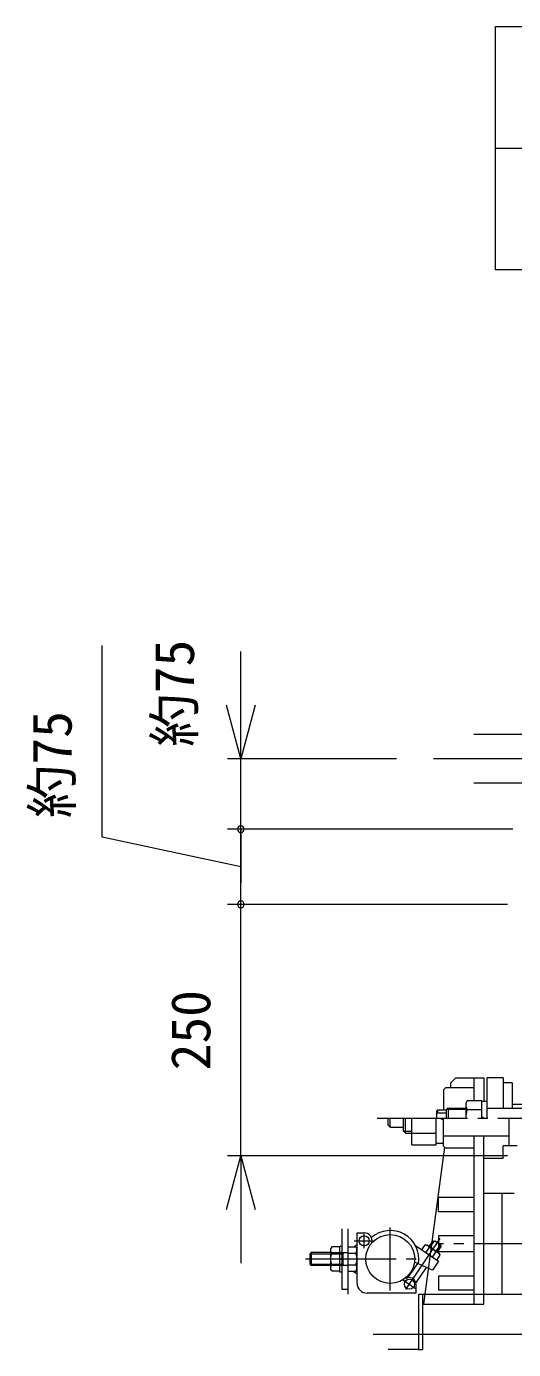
# Model space of a CAD drawing. Units: millimetres, scale not verified. Extents: x -7678 to 7678, y -9969 to 9969.
# Drawn here: x -6968 to -5516, y 6024 to 9969 of the extents above; entities that cross this region are included whole.
import ezdxf
from ezdxf.enums import TextEntityAlignment as Align

# ---------------------------------------------------------------- set-up
doc = ezdxf.new("R2010")
doc.units = ezdxf.units.MM
doc.header["$LTSCALE"] = 30
for name, pattern in [('CHAIN2', [12, 9, -1, 1, -1]), ('DASHED2', [3, 2, -1]), ('DOUBLE_CHAIN2', [12.8, 9, -1, 0.6, -0.6, 0.6, -1])]:
    doc.linetypes.add(name, pattern=pattern)
for name, color, linetype, lineweight in [('0-1_12 常用一点鎖線', 3, 'CHAIN2', 18), ('0-2_11 常用破線', 3, 'DASHED2', 18), ('0-4_10 常用実線', 3, 'Continuous', 18), ('0-5_32 補完一点鎖線', 6, 'CHAIN2', 18), ('0-6_30 補完実線', 6, 'Continuous', 18), ('0-8_13 常用二点鎖線', 3, 'DOUBLE_CHAIN2', 18), ('0-D_05 寸法', 7, 'Continuous', 18)]:
    doc.layers.add(name, color=color, linetype=linetype, lineweight=lineweight)
doc.styles.add('ＭＳ ゴシック', font='')
doc.styles.get('ＭＳ ゴシック').set_extended_font_data('MS Gothic')

msp = doc.modelspace()

# ---------------------------------------------------------------- linework, layer by layer
at = {"layer": '0-1_12 常用一点鎖線'}
for p, q in [((-5923.18, 6714.13), (-5358.52, 6714.13)), ((-5961.71, 6326.59), (-5961.71, 6369.14)), ((-5883.71, 6200.38), (-5883.71, 6387.88)), ((-5837.27, 6203.55), (-5734.78, 6354.79)), ((-5991.29, 6348.13), (-5932.55, 6348.13)), ((-5364.71, 6339.13), (-5739.71, 6339.13)), ((-6136.33, 6294.13), (-5784.46, 6294.13)), ((-5847.22, 6233.02), (-5808.13, 6206.54))]:
    msp.add_line(p, q, dxfattribs=at)
at = {"layer": '0-2_11 常用破線'}
for p, q in [((-6062.21, 6313.18), (-6009.71, 6313.18)), ((-6009.71, 6275.08), (-6062.21, 6275.08)), ((-6009.71, 6275.08), (-6062.21, 6275.08)), ((-6061.19, 6309.13), (-6024.71, 6309.13)), ((-6061.19, 6309.13), (-6024.71, 6309.13)), ((-6061.19, 6279.13), (-6024.71, 6279.13)), ((-6021.14, 6275.08), (-6024.71, 6279.13)), ((-6021.14, 6275.08), (-6024.71, 6279.13))]:
    msp.add_line(p, q, dxfattribs=at)
msp.add_lwpolyline([(-6021.14, 6313.18), (-6024.71, 6309.13), (-6024.71, 6279.13)], dxfattribs=at)
msp.add_lwpolyline([(-6021.14, 6313.18), (-6024.71, 6309.13), (-6024.71, 6279.13)], dxfattribs=at)
at = {"layer": '0-4_10 常用実線'}
for p, q in [((-5634.71, 6834.13), (-5634.71, 6766.03)), ((-5604.71, 6834.13), (-5604.71, 6766.03)), ((-5595.71, 6834.13), (-5595.71, 6740.07)), ((-5547.71, 6834.13), (-5595.71, 6834.13)), ((-5547.71, 6834.13), (-5547.71, 6744.13)), ((-5520.71, 6819.13), (-5547.71, 6819.13)), ((-5520.71, 6819.13), (-5520.71, 6744.13)), ((-5611.01, 6764.83), (-5595.71, 6764.83)), ((-5472.71, 6754.93), (-5520.71, 6754.93)), ((-5889.71, 6693.13), (-5889.71, 6714.13)), ((-5883.71, 6687.13), (-5883.71, 6714.13)), ((-5844.71, 6675.13), (-5844.71, 6714.13)), ((-5838.71, 6669.13), (-5838.71, 6714.13)), ((-5819.21, 6634.63), (-5819.21, 6714.13)), ((-5747.21, 6634.63), (-5747.21, 6714.13)), ((-5742.71, 6738.13), (-5742.71, 6729.85)), ((-5736.25, 6714.25), (-5724.71, 6709.24)), ((-5711.21, 6744.13), (-5715.71, 6739.63)), ((-5715.71, 6714.13), (-5715.71, 6739.63)), ((-5659.01, 6740.07), (-5715.27, 6740.07)), ((-5711.21, 6744.13), (-5711.21, 6714.13)), ((-5711.21, 6744.13), (-5659.01, 6744.13)), ((-5654.16, 6740.08), (-5611.01, 6740.07)), ((-5611.01, 6717.57), (-5603.07, 6714.13)), ((-5595.71, 6740.07), (-5591.65, 6744.13)), ((-5595.71, 6744.13), (-5385.71, 6744.13)), ((-5595.71, 6740.07), (-5595.71, 6714.13)), ((-5529.71, 6631.63), (-5529.71, 6714.13)), ((-5889.71, 6693.13), (-5883.71, 6687.13)), ((-5883.71, 6687.13), (-5844.71, 6687.13)), ((-5844.71, 6675.13), (-5838.71, 6669.13)), ((-5844.71, 6675.13), (-5819.21, 6675.13)), ((-5838.71, 6669.13), (-5747.21, 6669.13)), ((-5819.21, 6634.63), (-5747.21, 6634.63)), ((-5747.21, 6639.13), (-5724.71, 6639.13)), ((-5724.71, 6661.63), (-5529.71, 6661.63)), ((-5634.71, 6661.63), (-5634.71, 6159.13)), ((-5604.71, 6159.13), (-5604.71, 6661.63)), ((-5547.71, 6594.13), (-5547.71, 6631.63)), ((-5529.71, 6631.63), (-5547.71, 6631.63)), ((-5505.71, 6631.63), (-5529.71, 6631.63)), ((-5722.24, 6627.66), (-5784.71, 6159.13)), ((-5547.71, 6594.13), (-5604.71, 6594.13)), ((-5634.71, 6477.13), (-5739.71, 6477.13)), ((-5514.71, 6489.13), (-5604.71, 6489.13)), ((-5550.71, 6189.13), (-5550.71, 6489.13)), ((-6027.71, 6384.13), (-6027.71, 6204.13)), ((-6009.71, 6189.13), (-6009.71, 6384.13)), ((-5634.71, 6363.13), (-5739.71, 6363.13)), ((-5739.71, 6363.13), (-5739.71, 6315.13)), ((-6062.21, 6313.18), (-6119.21, 6313.18)), ((-6119.21, 6313.18), (-6119.21, 6275.08)), ((-6119.21, 6313.18), (-6119.21, 6275.08)), ((-6035.21, 6330.13), (-6058.24, 6330.13)), ((-6035.21, 6332.09), (-6027.71, 6332.09)), ((-6035.21, 6332.09), (-6035.21, 6256.16)), ((-5991.78, 6330.13), (-5982.71, 6337.89)), ((-5777.47, 6312.81), (-5767.36, 6327.71)), ((-5764.62, 6329.47), (-5751.68, 6348.57)), ((-5757.95, 6299.58), (-5747.85, 6314.49)), ((-5747.24, 6317.69), (-5734.29, 6336.79)), ((-5634.71, 6315.13), (-5739.71, 6315.13)), ((-6123.71, 6308.68), (-6123.71, 6279.58)), ((-6123.26, 6309.13), (-6062.28, 6309.13)), ((-6123.26, 6309.13), (-6062.28, 6309.13)), ((-6123.26, 6279.13), (-6062.28, 6279.13)), ((-6123.26, 6279.13), (-6062.28, 6279.13)), ((-6062.21, 6275.08), (-6119.21, 6275.08)), ((-6035.21, 6311.29), (-6058.24, 6311.29)), ((-6035.21, 6311.29), (-6058.24, 6311.29)), ((-6035.21, 6276.97), (-6058.24, 6276.97)), ((-6035.21, 6276.97), (-6058.24, 6276.97)), ((-6035.21, 6291.91), (-6027.71, 6297.69)), ((-6009.71, 6311.29), (-5986.68, 6311.29)), ((-6009.71, 6276.97), (-5986.68, 6276.97)), ((-5830.97, 6238.25), (-5802.03, 6280.95)), ((-6035.21, 6256.16), (-6027.71, 6256.16)), ((-5994.26, 6258.13), (-5982.71, 6250.33)), ((-5982.71, 6222.13), (-5982.71, 6265)), ((-5807.38, 6222.26), (-5775.66, 6269.07)), ((-6027.71, 6204.13), (-6009.71, 6204.13)), ((-5634.71, 6201.13), (-5739.71, 6201.13)), ((-5799.71, 6189.13), (-3309.71, 6189.13)), ((-5784.71, 6159.13), (-5604.71, 6159.13)), ((-3323.21, 6069.13), (-5786.21, 6069.13))]:
    msp.add_line(p, q, dxfattribs=at)
for points in [[(-5703.71, 6804.13), (-5703.71, 6819.13), (-5688.71, 6834.13), (-5604.71, 6834.13)], [(-5634.71, 6804.13), (-5718.71, 6804.13), (-5724.71, 6798.13), (-5724.71, 6738.13)], [(-5611.01, 6714.13), (-5611.01, 6766.03), (-5654.16, 6766.03), (-5659.01, 6757.63), (-5659.01, 6714.13)], [(-5715.71, 6738.13), (-5742.71, 6738.13), (-5745.71, 6735.13), (-5745.71, 6714.13)], [(-5745.71, 6726.34), (-5742.71, 6729.85), (-5715.71, 6729.85)], [(-5634.71, 6624.13), (-5718.71, 6624.13), (-5724.71, 6630.13), (-5724.71, 6714.13)], [(-5634.71, 6435.13), (-5739.71, 6435.13), (-5739.71, 6477.13)], [(-5982.71, 6323.25), (-5982.71, 6372.13), (-5961.71, 6372.13)], [(-6119.21, 6313.18), (-6123.71, 6308.68), (-6123.71, 6279.58), (-6119.21, 6275.08)], [(-6035.21, 6330.13), (-6058.24, 6330.13), (-6062.21, 6323.25), (-6062.21, 6265)], [(-6009.71, 6330.13), (-5986.68, 6330.13), (-5982.71, 6323.25)], [(-6009.71, 6258.13), (-5986.68, 6258.13), (-5982.71, 6265), (-5982.71, 6323.25)], [(-5808.61, 6333.91), (-5740.3, 6287.62), (-5758.14, 6261.3), (-5811.4, 6284.91)], [(-5790.06, 6321.34), (-5779.96, 6336.25), (-5774.65, 6336.26), (-5737.21, 6310.89)], [(-5767.72, 6331.57), (-5756.88, 6347.57), (-5750.63, 6348.77), (-5734.49, 6337.83), (-5733.29, 6331.58), (-5744.13, 6315.58)], [(-5745.36, 6291.05), (-5735.26, 6305.95), (-5737.21, 6310.89)], [(-6035.21, 6258.13), (-6058.24, 6258.13), (-6062.21, 6265)], [(-5634.71, 6243.13), (-5739.71, 6243.13), (-5739.71, 6201.13)], [(-5807.13, 6219.13), (-5807.13, 6192.13), (-5952.71, 6192.13)], [(-5799.71, 6189.13), (-5799.71, 6024.13), (-5889.71, 6024.13)], [(-5799.71, 6024.13), (-5786.21, 6024.13), (-5786.21, 6189.13)]]:
    msp.add_lwpolyline(points, dxfattribs=at)
for centre, radius in [((-5961.71, 6348.13), 15), ((-5883.71, 6294.13), 72.9), ((-5826.71, 6219.13), 15)]:
    msp.add_circle(centre, radius, dxfattribs=at)
for centre, radius, start, end in [((-5638.68, 6752.79), 20.03, 151.1291, 219.389), ((-5587.16, 6714.13), 71.85, 158.82845, 180), ((-5961.71, 6348.13), 24, 345.93792, 90), ((-5883.69, 6293.93), 85.06, 350.42408, 131.25368), ((-6048.74, 6320.41), 13.17, 143.50367, 223.83759), ((-5996.18, 6320.41), 13.17, 316.16241, 36.49633), ((-5778.25, 6325.06), 11.2, 13.68442, 92.76762), ((-5769.79, 6303.13), 24.7, 27.37516, 84.37472), ((-5746.28, 6303.4), 11.2, 18.98226, 98.06546), ((-6023.13, 6294.13), 39.08, 153.95157, 206.04843), ((-6048.74, 6267.84), 13.17, 136.16241, 216.49633), ((-6021.8, 6294.13), 39.08, 333.95157, 26.04843), ((-5996.18, 6267.84), 13.17, 323.50367, 43.83759), ((-5826.71, 6219.13), 19.59, 0, 126.80914), ((-5952.71, 6222.13), 30, 180, 270)]:
    msp.add_arc(centre, radius, start, end, dxfattribs=at)
at = {"layer": '0-5_32 補完一点鎖線'}
msp.add_line((-3324.71, 7785.43), (-5784.71, 7785.43), dxfattribs=at)
at = {"layer": '0-6_30 補完実線'}
for p, q in [((-3474.71, 7858.33), (-5634.71, 7858.33)), ((-3474.71, 7712.53), (-5634.71, 7712.53))]:
    msp.add_line(p, q, dxfattribs=at)
at = {"layer": '0-8_13 常用二点鎖線'}
msp.add_line((-5786.21, 6069.13), (-5934.71, 6069.13), dxfattribs=at)
at = {"layer": '0-D_05 寸法'}
for p, q in [((-5570.29, 9606.52), (2997.22, 9606.52)), ((-6328.88, 7945.43), (-6328.88, 8105.43)), ((-6328.88, 7785.43), (-6328.88, 7945.43)), ((-5864.71, 7785.43), (-6368.88, 7785.43)), ((-6328.88, 7575.43), (-6328.88, 7785.43)), ((-5518.12, 7575.43), (-6368.88, 7575.43)), ((-5518.12, 7575.43), (-6368.88, 7575.43)), ((-6328.88, 7575.43), (-6328.88, 7415.43)), ((-6328.88, 7351.63), (-6328.88, 7575.43)), ((-5534.71, 7351.63), (-6368.88, 7351.63)), ((-5534.71, 7351.63), (-6368.88, 7351.63)), ((-6328.88, 6761.63), (-6328.88, 7351.63)), ((-6328.88, 6601.63), (-6328.88, 6761.63)), ((-5534.71, 6601.63), (-6368.88, 6601.63)), ((-6328.88, 6601.63), (-6328.88, 6441.63)), ((-6328.88, 6441.63), (-6328.88, 6281.63))]:
    msp.add_line(p, q, dxfattribs=at)
msp.add_lwpolyline([(-5570.29, 9969.36), (2997.22, 9969.36), (2997.22, 9243.68), (-5570.29, 9243.68)], close=True, dxfattribs=at)
for points in [[(-6328.88, 7463.53), (-6742.19, 7552.32), (-6742.19, 8122.99)], [(-6286.01, 7945.43), (-6328.88, 7785.43), (-6371.75, 7945.43)], [(-6371.75, 6441.63), (-6328.88, 6601.63), (-6286.01, 6441.63)]]:
    msp.add_lwpolyline(points, dxfattribs=at)
for centre, start, end in [((-6328.88, 7575.43), 90, 270), ((-6328.88, 7575.43), 90, 270), ((-6328.88, 7575.43), 270, 90), ((-6328.88, 7575.43), 270, 90), ((-6328.88, 7351.63), 90, 270), ((-6328.88, 7351.63), 90, 270), ((-6328.88, 7351.63), 270, 90), ((-6328.88, 7351.63), 270, 90)]:
    msp.add_arc(centre, 10, start, end, dxfattribs=at)

# ---------------------------------------------------------------- texts
at = {"layer": '0-D_05 寸法', "style": 'ＭＳ ゴシック'}
for s, p in [('約75', (-6433.41, 7821.06)), ('約75', (-6798.19, 7608.32)), ('250', (-6384.88, 6856.63))]:
    msp.add_text(s, height=117.3, rotation=90, dxfattribs=at).set_placement(p, align=Align.BOTTOM_LEFT)

doc.saveas('drawing.dxf')
